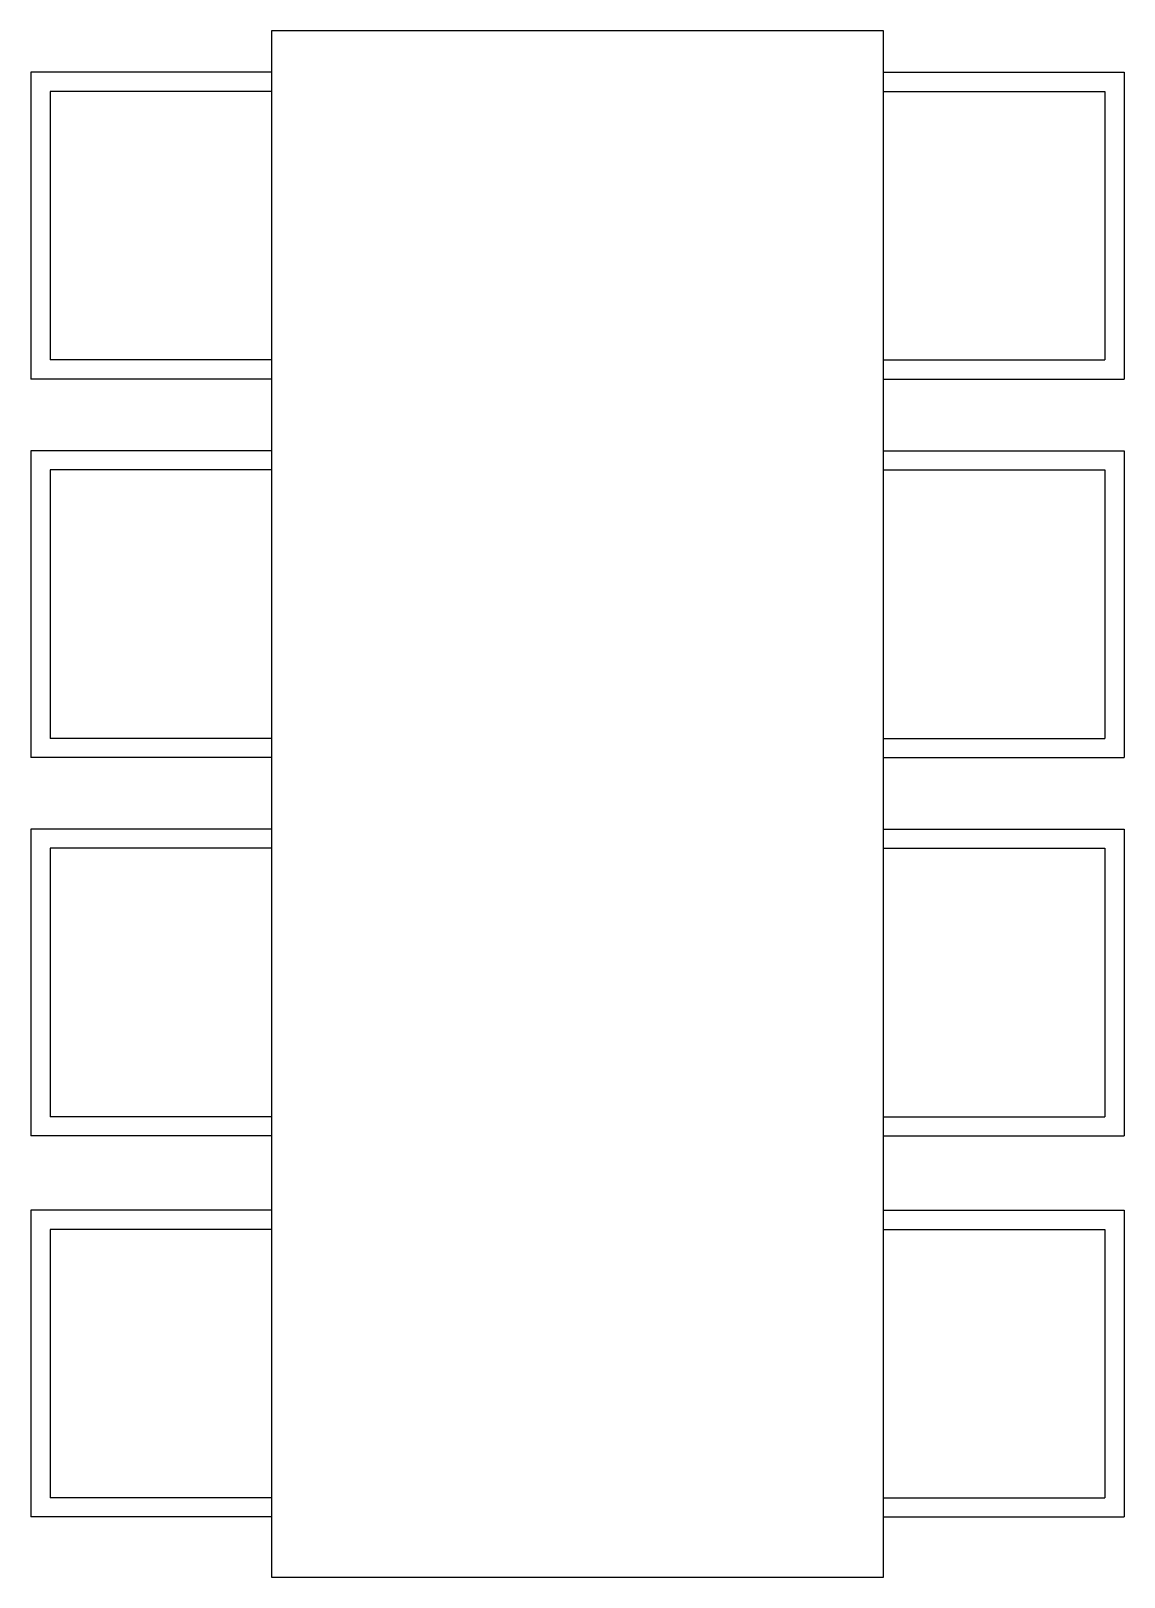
# Model space of a CAD drawing. Header units: inches. Extents: x -706 to 45253, y -3984 to 13819.
# Drawn here: x 20431.9 to 20628.4, y 781.9 to 1059.9 of the extents above; entities that cross this region are included whole.
import ezdxf

# ---------------------------------------------------------------- set-up
doc = ezdxf.new("R2010")
doc.units = ezdxf.units.IN
doc.layers.add('BC-Hatch', color=8, linetype='Continuous')

msp = doc.modelspace()

# ---------------------------------------------------------------- linework, layer by layer
at = {"layer": 'BC-Hatch', "linetype": 'Continuous'}
for p, q in [((20475.18, 1052.49), (20431.95, 1052.49)), ((20431.95, 1052.49), (20431.95, 997.31)), ((20585.18, 1052.49), (20628.42, 1052.49)), ((20628.42, 1052.49), (20628.42, 997.31)), ((20475.18, 1049.04), (20435.4, 1049.04)), ((20435.4, 1049.04), (20435.4, 1000.76)), ((20585.18, 1049.04), (20624.97, 1049.04)), ((20624.97, 1049.04), (20624.97, 1000.76)), ((20475.18, 1000.76), (20435.4, 1000.76)), ((20585.18, 1000.76), (20624.97, 1000.76)), ((20475.18, 997.31), (20431.95, 997.31)), ((20585.18, 997.31), (20628.42, 997.31)), ((20475.18, 984.44), (20431.95, 984.44)), ((20431.95, 984.44), (20431.95, 929.26)), ((20585.18, 984.44), (20628.42, 984.44)), ((20628.42, 984.44), (20628.42, 929.26)), ((20475.18, 980.99), (20435.4, 980.99)), ((20435.4, 980.99), (20435.4, 932.71)), ((20585.18, 980.99), (20624.97, 980.99)), ((20624.97, 980.99), (20624.97, 932.71)), ((20475.18, 932.71), (20435.4, 932.71)), ((20585.18, 932.71), (20624.97, 932.71)), ((20475.18, 929.26), (20431.95, 929.26)), ((20585.18, 929.26), (20628.42, 929.26)), ((20475.18, 916.39), (20431.95, 916.39)), ((20431.95, 916.39), (20431.95, 861.22)), ((20585.18, 916.39), (20628.42, 916.39)), ((20628.42, 916.39), (20628.42, 861.22)), ((20475.18, 912.94), (20435.4, 912.94)), ((20435.4, 912.94), (20435.4, 864.66)), ((20585.18, 912.94), (20624.97, 912.94)), ((20624.97, 912.94), (20624.97, 864.66)), ((20475.18, 864.66), (20435.4, 864.66)), ((20585.18, 864.66), (20624.97, 864.66)), ((20475.18, 861.22), (20431.95, 861.22)), ((20585.18, 861.22), (20628.42, 861.22)), ((20475.18, 847.86), (20431.95, 847.86)), ((20431.95, 847.86), (20431.95, 792.69)), ((20585.18, 847.86), (20628.42, 847.86)), ((20628.42, 847.86), (20628.42, 792.69)), ((20475.18, 844.41), (20435.4, 844.41)), ((20435.4, 844.41), (20435.4, 796.13)), ((20585.18, 844.41), (20624.97, 844.41)), ((20624.97, 844.41), (20624.97, 796.13)), ((20475.18, 796.13), (20435.4, 796.13)), ((20585.18, 796.13), (20624.97, 796.13)), ((20475.18, 792.69), (20431.95, 792.69)), ((20585.18, 792.69), (20628.42, 792.69))]:
    msp.add_line(p, q, dxfattribs=at)
msp.add_lwpolyline([(20475.18, 781.88), (20585.18, 781.88), (20585.18, 1059.93), (20475.18, 1059.93)], close=True, dxfattribs=at)

doc.saveas('drawing.dxf')
